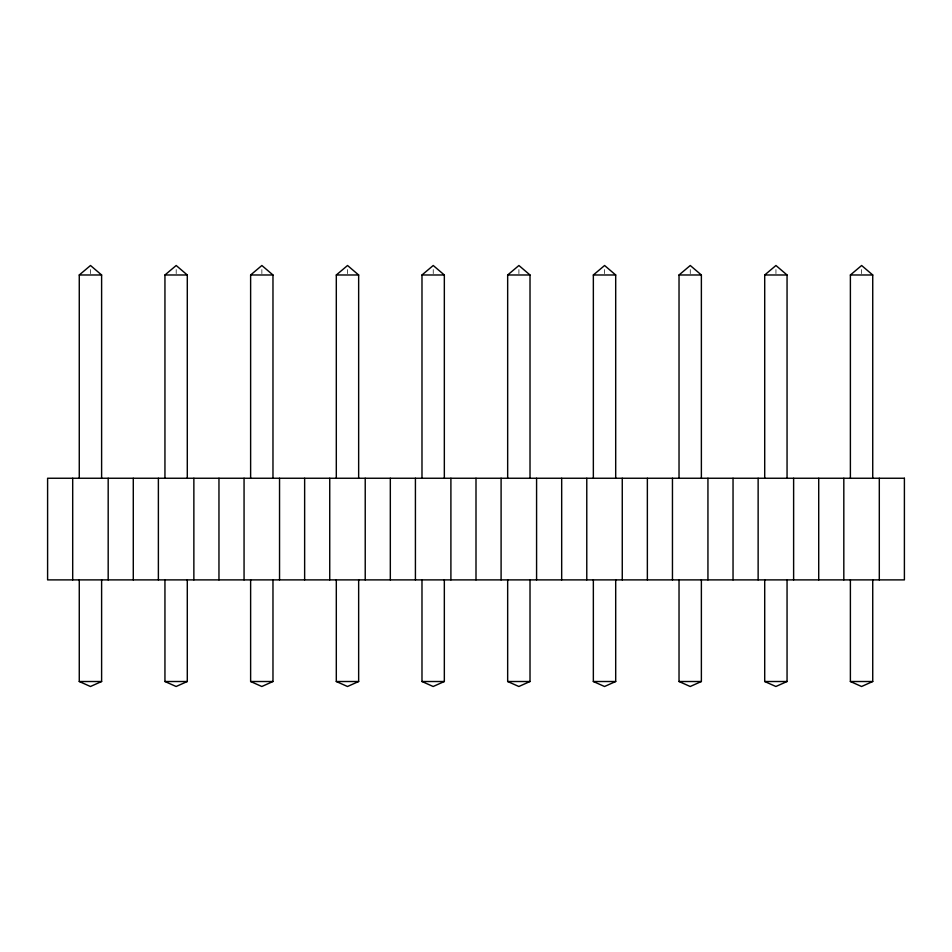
<?xml version="1.0" encoding="UTF-8"?>
<svg xmlns="http://www.w3.org/2000/svg" width="952" height="952" viewBox="0 0 952 952"><rect width="100%" height="100%" fill="white"/><g stroke="black" fill="none" stroke-linecap="round" stroke-linejoin="round"><path stroke-width="0.71" stroke-dasharray="4.76 3.57" d="M861.631 269.571L861.631 273.629M775.951 269.571L775.951 273.629M690.271 269.571L690.271 273.629M604.591 269.571L604.591 273.629M518.911 269.571L518.911 273.629M433.231 269.571L433.231 273.629M347.551 269.571L347.551 273.629M261.871 269.571L261.871 273.629M176.191 269.571L176.191 273.629M90.511 269.571L90.511 273.629"/><path stroke-width="1.43" d="M79.266 478.249L79.266 274.985L90.511 265.501L101.614 274.985L101.614 478.249M164.946 478.249L164.946 274.985L176.191 265.501L187.294 274.985L187.294 478.249M250.626 478.249L250.626 274.985L261.871 265.501L272.974 274.985L272.974 478.249M336.306 478.249L336.306 274.985L347.551 265.501L358.654 274.985L358.654 478.249M421.986 478.249L421.986 274.985L433.231 265.501L444.334 274.985L444.334 478.249M507.666 478.249L507.666 274.985L518.911 265.501L530.014 274.985L530.014 478.249M593.346 478.249L593.346 274.985L604.591 265.501L615.694 274.985L615.694 478.249M679.026 478.249L679.026 274.985L690.271 265.501L701.374 274.985L701.374 478.249M764.706 478.249L764.706 274.985L775.951 265.501L787.054 274.985L787.054 478.249M850.386 478.249L850.386 274.985L861.631 265.501L872.734 274.985L872.734 478.249M101.614 579.887L101.614 681.513L90.452 686.499L79.266 681.513L79.266 579.887M187.294 579.887L187.294 681.513L176.132 686.499L164.946 681.513L164.946 579.887M272.974 579.887L272.974 681.513L261.812 686.499L250.626 681.513L250.626 579.887M358.654 579.887L358.654 681.513L347.492 686.499L336.306 681.513L336.306 579.887M444.334 579.887L444.334 681.513L433.172 686.499L421.986 681.513L421.986 579.887M530.014 579.887L530.014 681.513L518.852 686.499L507.666 681.513L507.666 579.887M615.694 579.887L615.694 681.513L604.532 686.499L593.346 681.513L593.346 579.887M701.374 579.887L701.374 681.513L690.212 686.499L679.026 681.513L679.026 579.887M787.054 579.887L787.054 681.513L775.892 686.499L764.706 681.513L764.706 579.887M872.734 579.887L872.734 681.513L861.572 686.499L850.386 681.513L850.386 579.887M79.266 274.985L101.614 274.985M164.946 274.985L187.294 274.985M250.626 274.985L272.974 274.985M336.306 274.985L358.654 274.985M421.986 274.985L444.334 274.985M507.666 274.985L530.014 274.985M593.346 274.985L615.694 274.985M679.026 274.985L701.374 274.985M764.706 274.985L787.054 274.985M850.386 274.985L872.734 274.985M79.266 681.513L101.614 681.513M164.946 681.513L187.294 681.513M250.626 681.513L272.974 681.513M336.306 681.513L358.654 681.513M421.986 681.513L444.334 681.513M507.666 681.513L530.014 681.513M593.346 681.513L615.694 681.513M679.026 681.513L701.374 681.513M764.706 681.513L787.054 681.513M850.386 681.513L872.734 681.513M879.303 478.249L879.303 579.887M843.817 478.249L843.817 579.887M818.72 478.249L818.72 579.887M793.623 478.249L793.623 579.887M758.137 478.249L758.137 579.887M733.04 478.249L733.04 579.887M707.943 478.249L707.943 579.887M672.457 478.249L672.457 579.887M647.36 478.249L647.36 579.887M622.263 478.249L622.263 579.887M586.777 478.249L586.777 579.887M561.68 478.249L561.68 579.887M536.583 478.249L536.583 579.887M501.097 478.249L501.097 579.887M476 478.249L476 579.887M450.903 478.249L450.903 579.887M415.417 478.249L415.417 579.887M390.32 478.249L390.32 579.887M365.223 478.249L365.223 579.887M329.737 478.249L329.737 579.887M304.64 478.249L304.64 579.887M279.543 478.249L279.543 579.887M244.057 478.249L244.057 579.887M218.96 478.249L218.96 579.887M193.863 478.249L193.863 579.887M158.377 478.249L158.377 579.887M133.28 478.249L133.28 579.887M108.183 478.249L108.183 579.887M72.697 478.249L72.697 579.887M904.4 478.249L47.6 478.249L47.6 579.887L904.4 579.887L904.4 478.249"/></g></svg>
